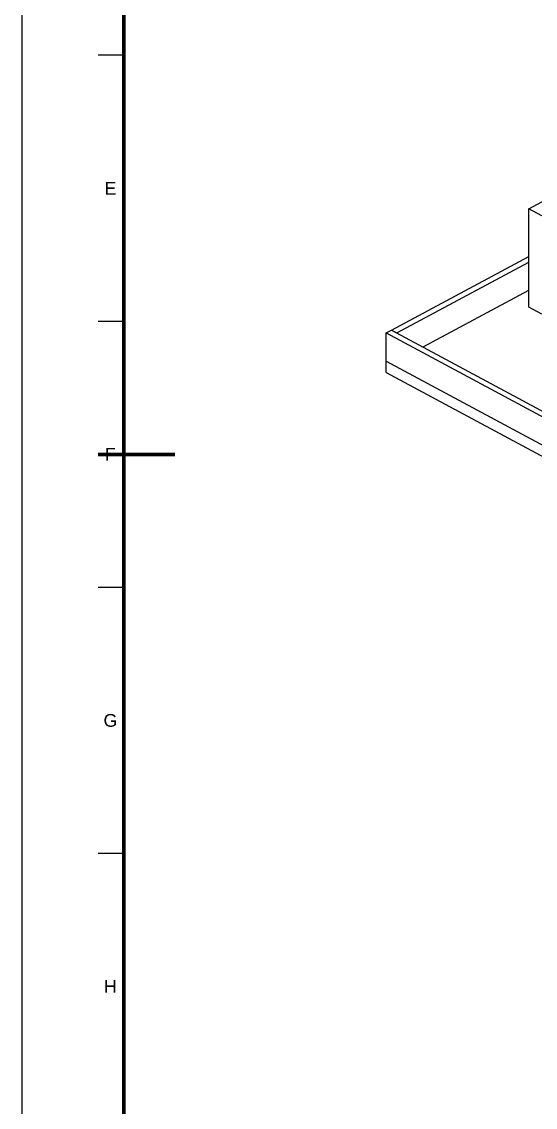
# Model space of a CAD drawing. Header units: millimetres. Extents: x 0 to 841, y 0 to 594.
# Drawn here: x 0 to 100.7, y 168.9 to 381.9 of the extents above; entities that cross this region are included whole.
import ezdxf
from ezdxf.enums import TextEntityAlignment as Align

# ---------------------------------------------------------------- set-up
doc = ezdxf.new("R2010")
doc.units = ezdxf.units.MM
for name, color, linetype, lineweight in [('FINA', 7, 'CONTINUOUS', 25), ('MARCO', 7, 'CONTINUOUS', 70), ('TXT', 7, 'CONTINUOUS', 25)]:
    doc.layers.add(name, color=color, linetype=linetype, lineweight=lineweight)
doc.styles.add('STD', font='LiberationSans-Regular.ttf')

msp = doc.modelspace()

# ---------------------------------------------------------------- linework, layer by layer
at = {"layer": 'FINA'}
for p, q in [((20, 375.27), (15, 375.27)), ((20, 323.09), (15, 323.09)), ((20, 270.91), (15, 270.91)), ((20, 218.73), (15, 218.73))]:
    msp.add_line(p, q, dxfattribs=at)
msp.add_lwpolyline([(0, 0), (841, 0), (841, 594), (0, 594)], close=True, dxfattribs=at)
for points in [[(99.43, 345.18), (132.95, 363.17)], [(102.01, 343.79), (99.43, 345.18)], [(99.43, 325.86), (99.43, 345.18)], [(72.53, 321.38), (99.43, 335.82)], [(73.56, 320.83), (99.43, 334.72)], [(78.72, 318.06), (99.43, 329.18)], [(102.01, 324.47), (99.43, 325.86)], [(71.5, 320.83), (72.53, 321.38)], [(71.5, 315.29), (71.5, 320.83)], [(71.5, 320.83), (335.5, 179.09)], [(72.53, 321.38), (336.53, 179.64)], [(72.53, 321.38), (73.56, 320.83)], [(71.5, 313.08), (71.5, 315.29)], [(71.5, 315.29), (335.5, 173.55)], [(71.5, 315.29), (335.5, 173.55)], [(71.5, 313.08), (335.5, 171.34)]]:
    msp.add_lwpolyline(points, dxfattribs=at)
at = {"layer": 'MARCO'}
msp.add_line((15, 297), (30, 297), dxfattribs=at)
msp.add_lwpolyline([(20, 10), (831, 10), (831, 584), (20, 584)], close=True, dxfattribs=at)

# ---------------------------------------------------------------- texts
at = {"layer": 'TXT', "style": 'STD'}
for s, p in [('E', (17.4, 349.18)), ('F', (17.4, 297)), ('G', (17.4, 244.82)), ('H', (17.4, 192.64))]:
    msp.add_text(s, height=2.5, dxfattribs=at).set_placement(p, align=Align.MIDDLE_CENTER)

doc.saveas('drawing.dxf')
